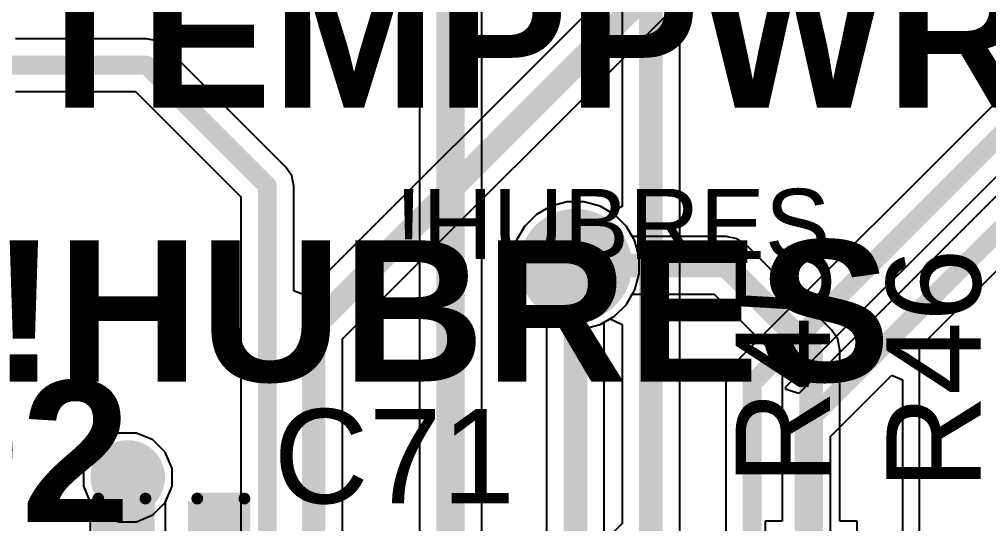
# Model space of a CAD drawing. Header units: inches. Extents: x -0.91 to 3.86, y -0.82 to 4.16.
# Drawn here: x 1.174 to 1.5853, y 3.0804 to 3.2944 of the extents above; entities that cross this region are included whole.
import ezdxf

# ---------------------------------------------------------------- set-up
doc = ezdxf.new("R2010")
doc.units = ezdxf.units.IN
doc.header["$MEASUREMENT"] = 0
for name, color, linetype in [('Bottom Layer 1', 5, 'Continuous'), ('Bottom Solder', 6, 'Continuous'), ('GND+Signal', 16, 'Continuous'), ('Mechanical 17', 56, 'Continuous'), ('Multi-Layer', 9, 'Continuous'), ('Pad Holes', 156, 'Continuous'), ('PWR+Signal', 76, 'Continuous'), ('Top Layer 1', 1, 'Continuous'), ('Top Overlay', 2, 'Continuous'), ('Top Paste', 8, 'Continuous'), ('Top Solder', 216, 'Continuous'), ('Via Holes', 16, 'Continuous')]:
    doc.layers.add(name, color=color, linetype=linetype)
doc.styles.add('Arial', font='', dxfattribs={"height": 0.2})
doc.styles.add('Arial_Bold', font='', dxfattribs={"height": 0.2})
doc.styles.get('Arial').set_extended_font_data('Arial')
doc.styles.get('Arial_Bold').set_extended_font_data('Arial', bold=True)

# ---------------------------------------------------------------- blocks, each defined once
blk = doc.blocks.new('C___0402_37')
at = {"layer": 'Top Layer 1'}
for points in [[(-0.0275, -0.0125), (-0.0275, 0.0125), (-0.0095, 0.0125), (-0.0095, -0.0125)], [(0.0095, -0.0125), (0.0095, 0.0125), (0.0275, 0.0125), (0.0275, -0.0125)]]:
    blk.add_hatch(color=1, dxfattribs=at).paths.add_polyline_path(points)
at = {"layer": 'Top Paste'}
for points in [[(-0.0275, -0.0125), (-0.0275, 0.0125), (-0.0095, 0.0125), (-0.0095, -0.0125)], [(0.0095, -0.0125), (0.0095, 0.0125), (0.0275, 0.0125), (0.0275, -0.0125)]]:
    blk.add_hatch(color=8, dxfattribs=at).paths.add_polyline_path(points)
at = {"layer": 'Top Solder'}
for points in [[(-0.02986, -0.01486), (-0.02986, 0.01486), (-0.00714, 0.01486), (-0.00714, -0.01486)], [(0.00714, -0.01486), (0.00714, 0.01486), (0.02986, 0.01486), (0.02986, -0.01486)]]:
    blk.add_hatch(color=216, dxfattribs=at).paths.add_polyline_path(points)
at = {"layer": 'Top Overlay'}
for points in [[(-0.031, 0.016, 0.005, 0.005, 0), (-0.011, 0.016, 0.005, 0.005, 0)], [(-0.031, -0.016, 0.005, 0.005, 0), (-0.031, 0.016, 0.005, 0.005, 0)], [(0.011, 0.016, 0.005, 0.005, 0), (0.031, 0.016, 0.005, 0.005, 0)], [(0.031, -0.016, 0.005, 0.005, 0), (0.031, 0.016, 0.005, 0.005, 0)], [(-0.031, -0.016, 0.005, 0.005, 0), (-0.011, -0.016, 0.005, 0.005, 0)], [(0.011, -0.016, 0.005, 0.005, 0), (0.031, -0.016, 0.005, 0.005, 0)]]:
    blk.add_lwpolyline(points, format="xyseb", dxfattribs=at)
for points in [[(-0.03225, 0.016, 0.0025, 0.0025, 1), (-0.02975, 0.016, 0.0025, 0.0025, 1)], [(-0.03225, 0.016, 0.0025, 0.0025, 1), (-0.02975, 0.016, 0.0025, 0.0025, 1)], [(-0.01225, 0.016, 0.0025, 0.0025, 1), (-0.00975, 0.016, 0.0025, 0.0025, 1)], [(0.00975, 0.016, 0.0025, 0.0025, 1), (0.01225, 0.016, 0.0025, 0.0025, 1)], [(0.02975, 0.016, 0.0025, 0.0025, 1), (0.03225, 0.016, 0.0025, 0.0025, 1)], [(0.02975, 0.016, 0.0025, 0.0025, 1), (0.03225, 0.016, 0.0025, 0.0025, 1)], [(-0.03225, -0.016, 0.0025, 0.0025, 1), (-0.02975, -0.016, 0.0025, 0.0025, 1)], [(-0.03225, -0.016, 0.0025, 0.0025, 1), (-0.02975, -0.016, 0.0025, 0.0025, 1)], [(-0.01225, -0.016, 0.0025, 0.0025, 1), (-0.00975, -0.016, 0.0025, 0.0025, 1)], [(0.00975, -0.016, 0.0025, 0.0025, 1), (0.01225, -0.016, 0.0025, 0.0025, 1)], [(0.02975, -0.016, 0.0025, 0.0025, 1), (0.03225, -0.016, 0.0025, 0.0025, 1)], [(0.02975, -0.016, 0.0025, 0.0025, 1), (0.03225, -0.016, 0.0025, 0.0025, 1)]]:
    blk.add_lwpolyline(points, format="xyseb", close=True, dxfattribs=at)
blk = doc.blocks.new('T____P______TH_1_8___H_________0_92___56')
at = {"layer": 'Bottom Layer 1'}
h = blk.add_hatch(color=5, dxfattribs=at)
edge = h.paths.add_edge_path()
edge.add_arc((0.117, -0.045), 0.02, 0, 360)
at = {"layer": 'Bottom Solder'}
h = blk.add_hatch(color=6, dxfattribs=at)
edge = h.paths.add_edge_path()
edge.add_arc((0.117, -0.045), 0.024, 0, 360)
at = {"layer": 'GND+Signal'}
h = blk.add_hatch(color=16, dxfattribs=at)
edge = h.paths.add_edge_path()
edge.add_arc((0.117, -0.045), 0.02, 0, 360)
at = {"layer": 'Multi-Layer'}
h = blk.add_hatch(color=9, dxfattribs=at)
edge = h.paths.add_edge_path()
edge.add_arc((0.117, -0.045), 0.02, 0, 360)
at = {"layer": 'Pad Holes'}
h = blk.add_hatch(color=7, dxfattribs=at)
edge = h.paths.add_edge_path()
edge.add_arc((0.117, -0.045), 0.01, 0, 360)
at = {"layer": 'PWR+Signal'}
h = blk.add_hatch(color=76, dxfattribs=at)
edge = h.paths.add_edge_path()
edge.add_arc((0.117, -0.045), 0.02, 0, 360)
at = {"layer": 'Top Layer 1'}
h = blk.add_hatch(color=1, dxfattribs=at)
edge = h.paths.add_edge_path()
edge.add_arc((0.117, -0.045), 0.02, 0, 360)
at = {"layer": 'Top Solder'}
h = blk.add_hatch(color=216, dxfattribs=at)
edge = h.paths.add_edge_path()
edge.add_arc((0.117, -0.045), 0.024, 0, 360)

msp = doc.modelspace()

# ---------------------------------------------------------------- hatches: boundary and pattern name
at = {"layer": 'Bottom Layer 1'}
h = msp.add_hatch(color=5, dxfattribs=at)
edge = h.paths.add_edge_path()
edge.add_arc((1.22, 3.1), 0.01181, 0, 360)
at = {"layer": 'Bottom Solder'}
h = msp.add_hatch(color=6, dxfattribs=at)
edge = h.paths.add_edge_path()
edge.add_arc((1.22, 3.1), 0.01581, 0, 360)
at = {"layer": 'GND+Signal'}
h = msp.add_hatch(color=16, dxfattribs=at)
edge = h.paths.add_edge_path()
edge.add_arc((1.22, 3.1), 0.01181, 0, 360)
at = {"layer": 'PWR+Signal'}
h = msp.add_hatch(color=76, dxfattribs=at)
edge = h.paths.add_edge_path()
edge.add_arc((1.22, 3.1), 0.01181, 0, 360)
at = {"layer": 'Top Layer 1'}
h = msp.add_hatch(color=1, dxfattribs=at)
edge = h.paths.add_edge_path()
edge.add_arc((1.22, 3.1), 0.01181, 0, 360)
at = {"layer": 'Via Holes'}
h = msp.add_hatch(color=7, dxfattribs=at)
edge = h.paths.add_edge_path()
edge.add_arc((1.22, 3.1), 0.00591, 0, 360)

# ---------------------------------------------------------------- linework, layer by layer
at = {"layer": 'Bottom Layer 1'}
for p, q in [((1.40645, 3.217), (1.39958, 3.21516)), ((1.41355, 3.217), (1.40645, 3.217)), ((1.42042, 3.21516), (1.41355, 3.217)), ((1.39958, 3.21516), (1.39342, 3.21161)), ((1.42658, 3.21161), (1.42042, 3.21516)), ((1.39342, 3.21161), (1.38839, 3.20658)), ((1.43161, 3.20658), (1.42658, 3.21161)), ((1.38839, 3.20658), (1.38484, 3.20042)), ((1.43516, 3.20042), (1.43161, 3.20658)), ((1.38484, 3.20042), (1.383, 3.19355)), ((1.437, 3.19355), (1.43516, 3.20042)), ((1.383, 3.19355), (1.383, 3.18645)), ((1.437, 3.18645), (1.437, 3.19355)), ((1.383, 3.18645), (1.38484, 3.17958)), ((1.43516, 3.17958), (1.437, 3.18645)), ((1.38484, 3.17958), (1.38839, 3.17342)), ((1.43161, 3.17342), (1.43516, 3.17958)), ((1.38839, 3.17342), (1.39342, 3.16839)), ((1.42658, 3.16839), (1.43161, 3.17342)), ((1.39342, 3.16839), (1.39958, 3.16484)), ((1.42042, 3.16484), (1.42658, 3.16839)), ((1.39958, 3.16484), (1.40645, 3.163)), ((1.41355, 3.163), (1.42042, 3.16484)), ((1.40645, 3.163), (1.41355, 3.163)), ((1.21626, 3.11881), (1.20934, 3.11595)), ((1.22374, 3.11881), (1.21626, 3.11881)), ((1.23066, 3.11595), (1.22374, 3.11881)), ((1.20934, 3.11595), (1.20405, 3.11066)), ((1.23595, 3.11066), (1.23066, 3.11595)), ((1.20405, 3.11066), (1.20119, 3.10374)), ((1.23881, 3.10374), (1.23595, 3.11066)), ((1.20119, 3.10374), (1.20119, 3.09626)), ((1.23881, 3.09626), (1.23881, 3.10374)), ((1.20119, 3.09626), (1.20405, 3.08934)), ((1.23595, 3.08934), (1.23881, 3.09626)), ((1.20405, 3.08934), (1.20934, 3.08405)), ((1.23066, 3.08405), (1.23595, 3.08934)), ((1.20934, 3.08405), (1.21626, 3.08119)), ((1.21626, 3.08119), (1.22374, 3.08119)), ((1.22374, 3.08119), (1.23066, 3.08405))]:
    msp.add_line(p, q, dxfattribs=at)
at = {"layer": 'GND+Signal'}
for p, q in [((1.42976, 3.49593), (1.42976, 3.21504)), ((1.37025, 3.03735), (1.37025, 3.361)), ((1.34375, 3.35551), (1.34375, 3.03735)), ((1.45424, 3.07533), (1.45424, 3.34005)), ((1.66719, 3.33805), (1.47707, 3.14793)), ((1.49919, 3.13833), (1.68753, 3.32667)), ((1.63607, 3.26693), (1.50481, 3.13568)), ((1.556, 3.15514), (1.64865, 3.24778)), ((1.40645, 3.217), (1.39958, 3.21516)), ((1.41355, 3.217), (1.40645, 3.217)), ((1.42042, 3.21516), (1.41355, 3.217)), ((1.39958, 3.21516), (1.39342, 3.21161)), ((1.42476, 3.21265), (1.42042, 3.21516)), ((1.42976, 3.21504), (1.42476, 3.21265)), ((1.39342, 3.21161), (1.38839, 3.20658)), ((1.38839, 3.20658), (1.38484, 3.20042)), ((1.38484, 3.20042), (1.383, 3.19355)), ((1.383, 3.19355), (1.383, 3.18645)), ((1.383, 3.18645), (1.38484, 3.17958)), ((1.38484, 3.17958), (1.38839, 3.17342)), ((1.38839, 3.17342), (1.39342, 3.16839)), ((1.39342, 3.16839), (1.39958, 3.16484)), ((1.42042, 3.16484), (1.42476, 3.16735)), ((1.42476, 3.16735), (1.42976, 3.16496)), ((1.39958, 3.16484), (1.40645, 3.163)), ((1.41355, 3.163), (1.42042, 3.16484)), ((1.42976, 3.16496), (1.42976, 3.08039)), ((1.40645, 3.163), (1.41355, 3.163)), ((1.556, 2.96661), (1.556, 3.15514)), ((1.47707, 3.14793), (1.47464, 3.14429)), ((1.47464, 3.14429), (1.47378, 3.14)), ((1.51822, 3.11735), (1.54424, 3.14338)), ((1.54424, 3.14338), (1.54886, 3.14147)), ((1.47378, 3.14), (1.47378, 3.14)), ((1.47378, 3.14), (1.47378, 2.91765)), ((1.54886, 3.14147), (1.54886, 2.96661)), ((1.49939, 3.13732), (1.49919, 3.13833)), ((1.50481, 3.13568), (1.49939, 3.13732)), ((1.21626, 3.11881), (1.20934, 3.11595)), ((1.22374, 3.11881), (1.21626, 3.11881)), ((1.23066, 3.11595), (1.22374, 3.11881)), ((1.20934, 3.11595), (1.20405, 3.11066)), ((1.23595, 3.11066), (1.23066, 3.11595)), ((1.51822, 2.82339), (1.51822, 3.11735)), ((1.20405, 3.11066), (1.20119, 3.10374)), ((1.23881, 3.10374), (1.23595, 3.11066)), ((1.20119, 3.10374), (1.20119, 3.09626)), ((1.23881, 3.09626), (1.23881, 3.10374)), ((1.20119, 3.09626), (1.20405, 3.08934)), ((1.23595, 3.08934), (1.23881, 3.09626)), ((1.20405, 3.08934), (1.20934, 3.08405)), ((1.23066, 3.08405), (1.23595, 3.08934)), ((1.20934, 3.08405), (1.21626, 3.08119)), ((1.21626, 3.08119), (1.22374, 3.08119)), ((1.22374, 3.08119), (1.23066, 3.08405)), ((1.42976, 3.08039), (1.38002, 3.03065))]:
    msp.add_line(p, q, dxfattribs=at)
for points in [[(1.442, 3.07533, 0.01, 0.01, 0), (1.442, 3.501, 0.01, 0.01, 0)], [(1.357, 3.024, 0.012, 0.012, 0), (1.357, 3.361, 0.012, 0.012, 0)], [(1.485, 3.14, 0.008, 0.008, 0), (1.686, 3.341, 0.008, 0.008, 0)], [(1.507, 3.122, 0.008, 0.008, 0), (1.644, 3.259, 0.008, 0.008, 0)], [(1.485, 2.913, 0.008, 0.008, 0), (1.485, 3.14, 0.008, 0.008, 0)], [(1.507, 2.808, 0.008, 0.008, 0), (1.507, 3.122, 0.008, 0.008, 0)]]:
    msp.add_lwpolyline(points, format="xyseb", dxfattribs=at)
for points in [[(1.483, 3.14, 0.004, 0.004, 1), (1.487, 3.14, 0.004, 0.004, 1)], [(1.483, 3.14, 0.004, 0.004, 1), (1.487, 3.14, 0.004, 0.004, 1)], [(1.505, 3.122, 0.004, 0.004, 1), (1.509, 3.122, 0.004, 0.004, 1)], [(1.505, 3.122, 0.004, 0.004, 1), (1.509, 3.122, 0.004, 0.004, 1)]]:
    msp.add_lwpolyline(points, format="xyseb", close=True, dxfattribs=at)
at = {"layer": 'PWR+Signal'}
for p, q in [((1.40645, 3.217), (1.39958, 3.21516)), ((1.41355, 3.217), (1.40645, 3.217)), ((1.42042, 3.21516), (1.41355, 3.217)), ((1.39958, 3.21516), (1.39342, 3.21161)), ((1.42658, 3.21161), (1.42042, 3.21516)), ((1.39342, 3.21161), (1.38839, 3.20658)), ((1.43161, 3.20658), (1.42658, 3.21161)), ((1.38839, 3.20658), (1.38484, 3.20042)), ((1.43516, 3.20042), (1.43161, 3.20658)), ((1.38484, 3.20042), (1.383, 3.19355)), ((1.437, 3.19355), (1.43516, 3.20042)), ((1.383, 3.19355), (1.383, 3.18645)), ((1.437, 3.18645), (1.437, 3.19355)), ((1.383, 3.18645), (1.38484, 3.17958)), ((1.43516, 3.17958), (1.437, 3.18645)), ((1.38484, 3.17958), (1.38839, 3.17342)), ((1.43161, 3.17342), (1.43516, 3.17958)), ((1.38839, 3.17342), (1.39342, 3.16839)), ((1.42658, 3.16839), (1.43161, 3.17342)), ((1.39342, 3.16839), (1.39958, 3.16484)), ((1.42042, 3.16484), (1.42658, 3.16839)), ((1.39958, 3.16484), (1.40645, 3.163)), ((1.41355, 3.163), (1.42042, 3.16484)), ((1.40645, 3.163), (1.41355, 3.163))]:
    msp.add_line(p, q, dxfattribs=at)
at = {"layer": 'Top Layer 1'}
for p, q in [((1.45952, 3.34183), (1.29505, 3.17735)), ((1.31113, 3.15883), (1.47683, 3.32452)), ((1.228, 3.28622), (1.17243, 3.28622)), ((1.23229, 3.28536), (1.228, 3.28622)), ((1.228, 3.28622), (1.228, 3.28622)), ((1.23593, 3.28293), (1.23229, 3.28536)), ((1.28714, 3.23172), (1.23593, 3.28293)), ((1.17243, 3.26378), (1.22335, 3.26378)), ((1.22335, 3.26378), (1.268, 3.21914)), ((1.28957, 3.22808), (1.28714, 3.23172)), ((1.28714, 3.23172), (1.28714, 3.23172)), ((1.29043, 3.22379), (1.28957, 3.22808)), ((1.29043, 3.17926), (1.29043, 3.22379)), ((1.29043, 3.22379), (1.29043, 3.22379)), ((1.268, 3.21914), (1.268, 2.99917)), ((1.40645, 3.217), (1.39958, 3.21516)), ((1.41355, 3.217), (1.40645, 3.217)), ((1.42042, 3.21516), (1.41355, 3.217)), ((1.39958, 3.21516), (1.39342, 3.21161)), ((1.42658, 3.21161), (1.42042, 3.21516)), ((1.39342, 3.21161), (1.38839, 3.20658)), ((1.43161, 3.20658), (1.42658, 3.21161)), ((1.38839, 3.20658), (1.38484, 3.20042)), ((1.43411, 3.20224), (1.43161, 3.20658)), ((1.38484, 3.20042), (1.383, 3.19355)), ((1.474, 3.20224), (1.43411, 3.20224)), ((1.47868, 3.2013), (1.474, 3.20224)), ((1.48265, 3.19865), (1.47868, 3.2013)), ((1.51865, 3.16265), (1.48265, 3.19865)), ((1.383, 3.19355), (1.383, 3.18645)), ((1.383, 3.18645), (1.38484, 3.17958)), ((1.29505, 3.17735), (1.29043, 3.17926)), ((1.38484, 3.17958), (1.38839, 3.17342)), ((1.43161, 3.17342), (1.43411, 3.17776)), ((1.43411, 3.17776), (1.46893, 3.17776)), ((1.46893, 3.17776), (1.49777, 3.14893)), ((1.38839, 3.17342), (1.39342, 3.16839)), ((1.42658, 3.16839), (1.43161, 3.17342)), ((1.39342, 3.16839), (1.39776, 3.16589)), ((1.42224, 3.16589), (1.42658, 3.16839)), ((1.39776, 3.16589), (1.39776, 3.11)), ((1.42224, 3.11), (1.42224, 3.16589)), ((1.5213, 3.15868), (1.51865, 3.16265)), ((1.31113, 2.99917), (1.31113, 3.15883)), ((1.52224, 3.154), (1.5213, 3.15868)), ((1.52224, 3.08135), (1.52224, 3.154)), ((1.49777, 3.14893), (1.49777, 3.08135)), ((1.21626, 3.11881), (1.20934, 3.11595)), ((1.22374, 3.11881), (1.21626, 3.11881)), ((1.23066, 3.11595), (1.22374, 3.11881)), ((1.20934, 3.11595), (1.20405, 3.11066)), ((1.23595, 3.11066), (1.23066, 3.11595)), ((1.20405, 3.11066), (1.20119, 3.10374)), ((1.23881, 3.10374), (1.23595, 3.11066)), ((1.39776, 3.11), (1.39776, 2.92959)), ((1.42224, 2.90507), (1.42224, 3.11)), ((1.20119, 3.10374), (1.20119, 3.09626)), ((1.23881, 3.09626), (1.23881, 3.10374)), ((1.20119, 3.09626), (1.204, 3.08947)), ((1.236, 3.08947), (1.23881, 3.09626)), ((1.204, 3.08947), (1.204, 3.0555)), ((1.236, 3.0555), (1.236, 3.08947)), ((1.49777, 3.08135), (1.4905, 3.08135)), ((1.4905, 3.08135), (1.4905, 3.05041)), ((1.5295, 3.08135), (1.52224, 3.08135)), ((1.5295, 3.05214), (1.5295, 3.08135))]:
    msp.add_line(p, q, dxfattribs=at)
for points in [[(1.2989, 3.1639, 0.01, 0.01, 0), (1.5, 3.365, 0.01, 0.01, 0)], [(1.13, 3.275, 0.008, 0.008, 0), (1.228, 3.275, 0.008, 0.008, 0)], [(1.228, 3.275, 0.008, 0.008, 0), (1.27921, 3.22379, 0.008, 0.008, 0)], [(1.27921, 2.96323, 0.008, 0.008, 0), (1.27921, 3.22379, 0.008, 0.008, 0)], [(1.41, 3.19, 0.01, 0.01, 0), (1.474, 3.19, 0.01, 0.01, 0)], [(1.41, 3.11, 0.01, 0.01, 0), (1.41, 3.19, 0.01, 0.01, 0)], [(1.474, 3.19, 0.01, 0.01, 0), (1.51, 3.154, 0.01, 0.01, 0)], [(1.2989, 2.96323, 0.01, 0.01, 0), (1.2989, 3.1639, 0.01, 0.01, 0)], [(1.51, 3.06535, 0.01, 0.01, 0), (1.51, 3.154, 0.01, 0.01, 0)], [(1.41, 2.9, 0.01, 0.01, 0), (1.41, 3.11, 0.01, 0.01, 0)], [(1.22, 3.075, 0.01, 0.01, 0), (1.22, 3.1, 0.01, 0.01, 0)]]:
    msp.add_lwpolyline(points, format="xyseb", dxfattribs=at)
for points in [[(1.226, 3.275, 0.004, 0.004, 1), (1.23, 3.275, 0.004, 0.004, 1)], [(1.226, 3.275, 0.004, 0.004, 1), (1.23, 3.275, 0.004, 0.004, 1)], [(1.27721, 3.22379, 0.004, 0.004, 1), (1.28121, 3.22379, 0.004, 0.004, 1)], [(1.27721, 3.22379, 0.004, 0.004, 1), (1.28121, 3.22379, 0.004, 0.004, 1)], [(1.4075, 3.19, 0.005, 0.005, 1), (1.4125, 3.19, 0.005, 0.005, 1)], [(1.4075, 3.19, 0.005, 0.005, 1), (1.4125, 3.19, 0.005, 0.005, 1)], [(1.4715, 3.19, 0.005, 0.005, 1), (1.4765, 3.19, 0.005, 0.005, 1)], [(1.4715, 3.19, 0.005, 0.005, 1), (1.4765, 3.19, 0.005, 0.005, 1)], [(1.2964, 3.1639, 0.005, 0.005, 1), (1.3014, 3.1639, 0.005, 0.005, 1)], [(1.2964, 3.1639, 0.005, 0.005, 1), (1.3014, 3.1639, 0.005, 0.005, 1)], [(1.5075, 3.154, 0.005, 0.005, 1), (1.5125, 3.154, 0.005, 0.005, 1)], [(1.5075, 3.154, 0.005, 0.005, 1), (1.5125, 3.154, 0.005, 0.005, 1)], [(1.4075, 3.11, 0.005, 0.005, 1), (1.4125, 3.11, 0.005, 0.005, 1)], [(1.4075, 3.11, 0.005, 0.005, 1), (1.4125, 3.11, 0.005, 0.005, 1)], [(1.2175, 3.1, 0.005, 0.005, 1), (1.2225, 3.1, 0.005, 0.005, 1)]]:
    msp.add_lwpolyline(points, format="xyseb", close=True, dxfattribs=at)

# ---------------------------------------------------------------- block references
for name, p in [('T____P______TH_1_8___H_________0_92___56', (1.293, 3.235)), ('C___0402_37', (1.2385, 3.075))]:
    msp.add_blockref(name, p)

# ---------------------------------------------------------------- texts
at = {"layer": 'Mechanical 17', "style": 'Arial'}
msp.add_text('!HUBRES', height=0.02975, dxfattribs=at).set_placement((1.3334, 3.19275))
at = {"layer": 'Top Overlay'}
for s, height, style, p in [('TEMPPWREN', 0.06, 'Arial_Bold', (1.174, 3.257)), ('!HUBRES', 0.06, 'Arial_Bold', (1.162, 3.1407)), ('TXD2', 0.06, 'Arial_Bold', (1.007, 3.081)), ('C71', 0.04, 'Arial', (1.28185, 3.08901))]:
    msp.add_text(s, height=height, dxfattribs=dict(at, style=style)).set_placement(p)
at = {"layer": 'Top Overlay', "style": 'Arial'}
for s, p in [('R45', (1.51799, 3.09668)), ('R46', (1.58199, 3.09468))]:
    msp.add_text(s, height=0.04, rotation=90, dxfattribs=at).set_placement(p)

doc.saveas('drawing.dxf')
